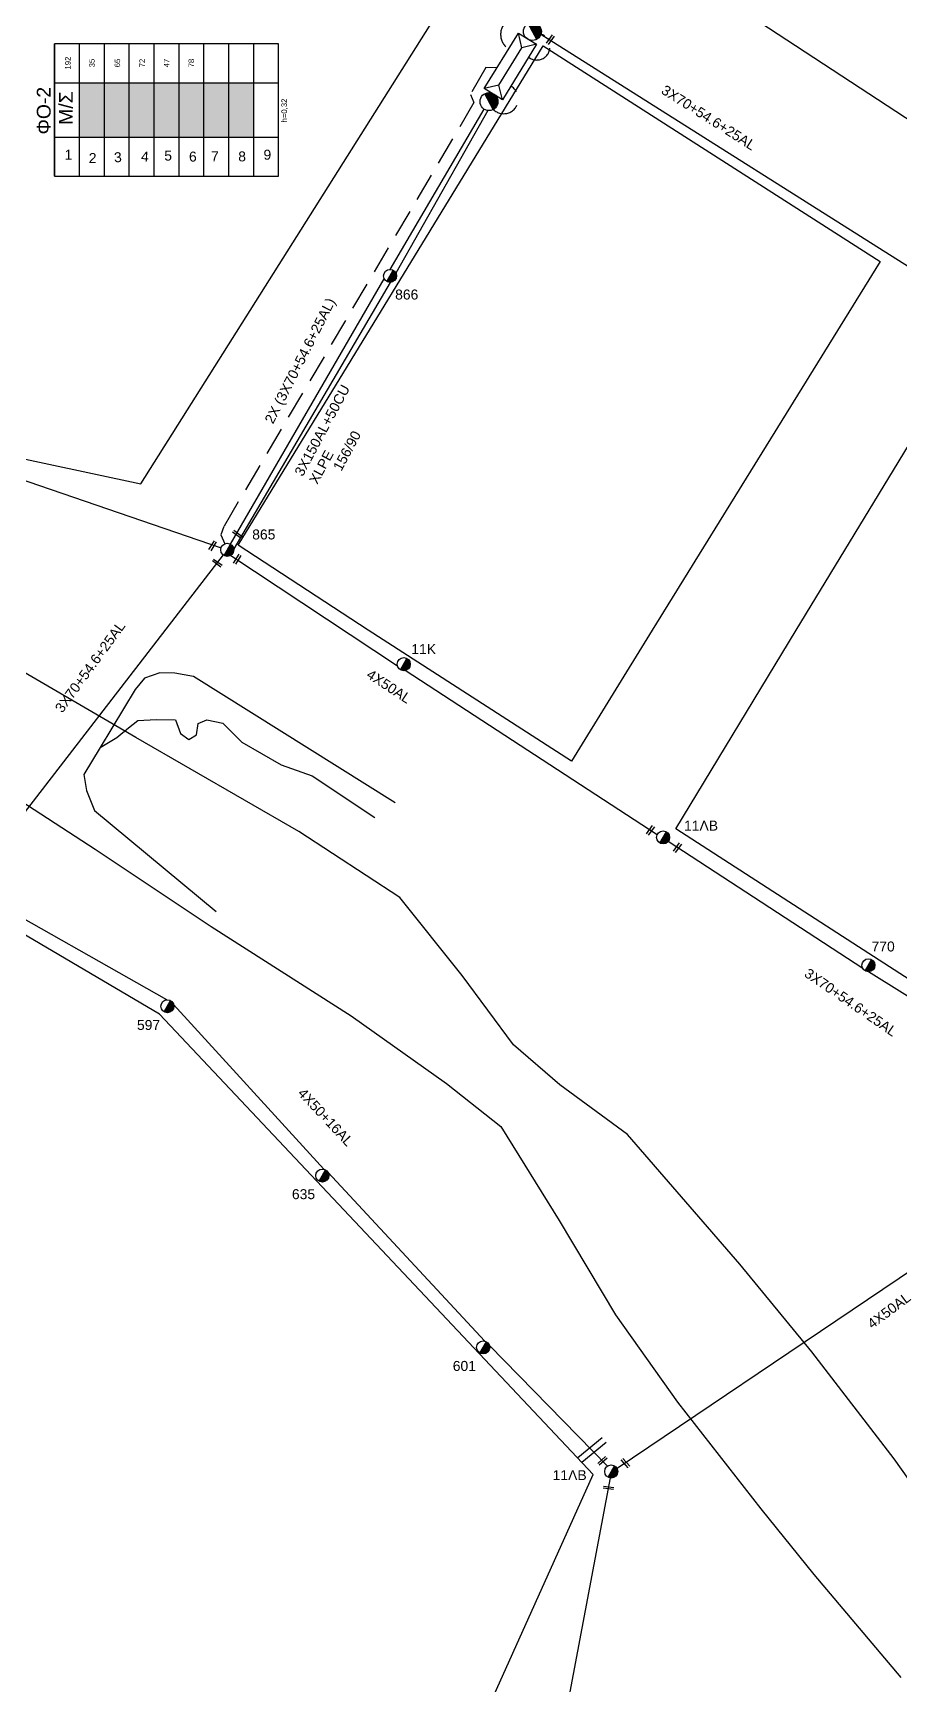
# Model space of a CAD drawing. Header units: millimetres. Extents: x 926 to 2032, y 728 to 1260.
# Drawn here: x 1078.4 to 1156.8, y 963.6 to 1112.8 of the extents above; entities that cross this region are included whole.
import ezdxf
from ezdxf.enums import TextEntityAlignment as Align

# ---------------------------------------------------------------- set-up
doc = ezdxf.new("R2010")
doc.units = ezdxf.units.MM
doc.linetypes.add('DASHED', pattern=[19.05, 12.7, -6.35])
for name, color, linetype in [('Άγνωστα', 7, 'Continuous'), ('Ασφαλειοκιβώτια Χ.Τ 9 αναχωρήσεων', 7, 'Continuous'), ('Γυμνά εναέρια ΧΤ (3Φ)   4x50AL', 7, 'Continuous'), ('Γυμνά εναέρια ΧΤ και ΦΟΠ (3Φ)   4x50+16AL', 7, 'Continuous'), ('Επιγραφές - Σχήματα', 7, 'Continuous'), ('Καλώδια ΧΤ   3x150+70AL', 7, 'DASHED'), ('Μηχανική τομή', 7, 'Continuous'), ('Στύλος ΦΜ', 7, 'Continuous'), ('Στύλος ΦΜ @ 1', 7, 'Continuous'), ('Συνεστραμμένα ΧΤ   3x70+54.6+25 AL', 7, 'SYN_LINE'), ('Τομή', 7, 'Continuous'), ('Υποσταθμός εναέριος 2 στύλων', 7, 'Continuous'), ('Υποσταθμός πόλεως', 7, 'Continuous'), ('Υπόβαθρο ΔΕΗ', 7, 'Continuous')]:
    doc.layers.add(name, color=color, linetype=linetype)
doc.styles.get("Standard").update_dxf_attribs({"font": 'arial.ttf'})
doc.linetypes.add('REMA', pattern='A,0.1,[130,ltypeshp.shx,S=0.1,R=0,X=0,Y=0.1],0.15,0.1,[130,ltypeshp.shx,S=0.05,R=0,X=0,Y=0.05],0.15', length=0.5)
doc.linetypes.add('SYN_LINE', pattern='A,0.5,-0.0001,["/\\/\\/\\/",Standard,S=0.1,R=0,X=0,Y=-0.05],-0.25', length=0.7501)

# ---------------------------------------------------------------- blocks, each defined once
blk = doc.blocks.new('ΑΣΦΑΛΕΙΟΚΙΒΩΤΙΟ ΥΠΟΣΤΑΘΜΟΥ 9 ΑΝΑΧΩΡΗΣΕΩΝ')
at = {"layer": 'Ασφαλειοκιβώτια Χ.Τ 9 αναχωρήσεων', "ltscale": 40}
for p, q in [((-23.8, 40.36), (24.02, 40.36)), ((-9.72, 40.36), (-9.72, -40.64)), ((9.94, 40.36), (9.94, -40.64)), ((-23.8, 31.36), (24.02, 31.36)), ((-23.8, 22.36), (24.02, 22.36)), ((-23.8, 13.36), (24.02, 13.36)), ((-23.8, 4.36), (24.02, 4.36)), ((-23.8, -4.64), (24.02, -4.64)), ((-23.8, -13.64), (24.02, -13.64)), ((-23.8, -22.64), (24.02, -22.64)), ((-23.8, -31.64), (24.02, -31.64))]:
    blk.add_line(p, q, dxfattribs=at)
at = {"layer": 'Ασφαλειοκιβώτια Χ.Τ 9 αναχωρήσεων'}
blk.add_lwpolyline([(-23.8, -40.64), (24.02, -40.64), (24.02, 40.36), (-23.8, 40.36)], close=True, dxfattribs=at)
for s, rotation, p in [('1', 270, (-17.86, 36.76)), ('2', 270, (-19.05, 28.02)), ('3', 273.43434, (-18.85, 18.79)), ('4', 266.56566, (-18.43, 9.21)), ('5', 270, (-18.18, 0.72)), ('6', 270, (-18.54, -8.22)), ('7', 270, (-18.46, -16.18)), ('8', 270, (-18.48, -26.03)), ('9', 270, (-17.86, -35.16))]:
    blk.add_text(s, height=3.6, rotation=rotation, dxfattribs=at).set_placement(p)
at = {"layer": 'Ασφαλειοκιβώτια Χ.Τ 9 αναχωρήσεων', "ltscale": 40}
for tag, height, p in [('ΟΝΟΜΑ', 5, (-0.16, 44.31)), ('ΚΕΙΜΕΝΟ 1', 2, (17.06, 35.59)), ('ΚΕΙΜΕΝΟ 2', 2, (17.06, 26.88)), ('ΚΕΙΜΕΝΟ 3', 2, (17.06, 17.69)), ('ΚΕΙΜΕΝΟ 4', 2, (17.06, 8.71)), ('ΚΕΙΜΕΝΟ 5', 2, (17.06, -0.13)), ('ΚΕΙΜΕΝΟ 6', 2, (17.06, -9.05)), ('ΚΕΙΜΕΝΟ 7', 2, (17.06, -18.13)), ('ΚΕΙΜΕΝΟ 8', 2, (17.06, -26.85)), ('ΚΕΙΜΕΝΟ 9', 2, (17.06, -35.99)), ('ΣΧ', 2, (-0.1, -42.64))]:
    blk.add_attdef(tag, text='', height=height, dxfattribs=at).set_placement(p, align=Align.MIDDLE_CENTER)
blk = doc.blocks.new('ΥΠΑΡΧΩΝ ΤΣΙΜΕΝΤΕΝΙΟΣ ΣΤΥΛΟΣ')
at = {"layer": 'Στύλος ΦΜ'}
blk.add_hatch(color=256, dxfattribs=at).paths.add_polyline_path([(-1.29, -2.28, 0.574793), (2.62, 0, 0.268822), (1.3, 2.27)])
blk.add_line((-1.29, -2.28), (1.3, 2.27), dxfattribs=at)
blk.add_circle((0, 0), 2.62, dxfattribs=at)
at = {"layer": 'Στύλος ΦΜ', "flags": 4}
for tag, p in [('ΤΥΠΟΣ', (-4.91, 3.03)), ('ΑΡΙΘΜΟΣ', (-4.68, 8.05))]:
    blk.add_attdef(tag, p, '', height=4, dxfattribs=at)
blk = doc.blocks.new('ΜΗΧΑΝΙΚΗ ΤΟΜΗ')
at = {"layer": 'Μηχανική τομή', "ltscale": 40}
for p, q in [((-1.89, 0.78), (1.89, 0.78)), ((1.89, 0), (-1.89, 0))]:
    blk.add_line(p, q, dxfattribs=at)
blk = doc.blocks.new('ΥΠΟΣΤΑΘΜΟΣ ΕΝΑΕΡΙΟΣ ΕΠΙ 2 ΣΤΥΛΩΝ')
at = {"layer": 'Υποσταθμός εναέριος 2 στύλων', "linetype": 'Continuous'}
for points in [[(-11.97, -2.11, 0.574793), (-8.45, -0.07, 0.268822), (-9.64, 1.98)], [(9.68, -2.15, 0.574793), (13.19, -0.1, 0.268822), (12.01, 1.95)]]:
    blk.add_hatch(color=256, dxfattribs=at).paths.add_polyline_path(points)
for p, q in [((-11.97, -2.11), (-9.64, 1.98)), ((9.68, -2.15), (12.01, 1.95))]:
    blk.add_line(p, q, dxfattribs=at)
for centre in [(-10.81, -0.07), (10.84, -0.1)]:
    blk.add_circle(centre, 2.36, dxfattribs=at)
at = {"layer": 'Υποσταθμός πόλεως', "linetype": 'Continuous', "ltscale": 40}
blk.add_lwpolyline([(-8.57, 2.82), (8.57, 2.82), (8.57, -2.82), (-8.57, -2.82)], close=True, dxfattribs=at)
for points in [[(-5.75, 0), (-8.57, 2.82)], [(-8.57, -2.82), (-5.75, 0)], [(-5.75, 0), (5.75, 0)], [(5.75, 0), (8.57, 2.82)], [(8.57, -2.82), (5.75, 0)]]:
    blk.add_lwpolyline(points, dxfattribs=at)
at = {"layer": 'Υποσταθμός εναέριος 2 στύλων', "ltscale": 40, "flags": 1}
for tag, p in [('ΜΕΤΑΣΧΗΜΑΤΙΣΜΟΣ', (14.09, 2.51)), ('ΙΣΧΥΣ', (14.07, -0.28)), ('ΑΡΙΘΜΟΣ', (14.19, -3))]:
    blk.add_attdef(tag, p, '', height=1.8, dxfattribs=at)
blk = doc.blocks.new('ΤΟΜΗ')
at = {"layer": 'Τομή', "ltscale": 40}
for p, q in [((-5.68, 0), (5.68, 0)), ((5.68, -2.33), (-5.68, -2.33))]:
    blk.add_line(p, q, dxfattribs=at)

msp = doc.modelspace()

# ---------------------------------------------------------------- hatches: boundary and pattern name
at = {"layer": 'Ασφαλειοκιβώτια Χ.Τ 9 αναχωρήσεων'}
for color, points in [(151, [(1084.85, 1108.32), (1082.6, 1108.32), (1082.6, 1103.41), (1084.85, 1103.41)]), (85, [(1087.1, 1108.32), (1084.85, 1108.32), (1084.85, 1103.41), (1087.1, 1103.41)]), (2, [(1087.1, 1108.32), (1087.1, 1103.41), (1089.35, 1103.41), (1089.35, 1108.32)]), (173, [(1091.6, 1108.32), (1089.35, 1108.32), (1089.35, 1103.41), (1091.6, 1103.41)]), (30, [(1093.85, 1108.32), (1091.6, 1108.32), (1091.6, 1103.41), (1093.85, 1103.41)]), (62, [(1093.85, 1103.41), (1096.1, 1103.41), (1096.1, 1108.32), (1093.85, 1108.32)]), (133, [(1096.1, 1103.41), (1098.35, 1103.41), (1098.35, 1108.32), (1096.1, 1108.32)])]:
    msp.add_hatch(color=color, dxfattribs=at).paths.add_polyline_path(points)

# ---------------------------------------------------------------- linework, layer by layer
at = {"layer": 'Άγνωστα', "color": 62, "linetype": 'DASHED', "ltscale": 0.2}
for points in [[(1120.33, 1109.67), (1119.33, 1109.71), (1117.93, 1107.26)], [(1117.93, 1107.26), (1118.26, 1106.54), (1095.65, 1068.24), (1095.37, 1067.48), (1095.73, 1066.66)]]:
    msp.add_lwpolyline(points, dxfattribs=at)
at = {"layer": 'Άγνωστα', "color": 173}
msp.add_lwpolyline([(1071.76, 1074.41), (1095.4, 1066.31)], dxfattribs=at)
at = {"layer": 'Γυμνά εναέρια ΧΤ (3Φ)   4x50AL', "color": 133}
msp.add_lwpolyline([(1176.47, 1013.58), (1131.2, 983.11)], dxfattribs=at)
at = {"layer": 'Γυμνά εναέρια ΧΤ και ΦΟΠ (3Φ)   4x50+16AL', "color": 133}
for points in [[(1096.28, 1065.62), (1111.35, 1055.63)], [(1134.82, 1040.37), (1112.05, 1055.22)]]:
    msp.add_lwpolyline(points, dxfattribs=at)
at = {"layer": 'Γυμνά εναέρια ΧΤ και ΦΟΠ (3Φ)   4x50+16AL', "color": 62}
for points in [[(1090.48, 1025.46), (1073, 1035.34)], [(1104.68, 1010.16), (1091.1, 1025.04)], [(1119.24, 994.63), (1105.06, 1009.88)], [(1130.33, 983.32), (1119.65, 994.23)]]:
    msp.add_lwpolyline(points, dxfattribs=at)
at = {"layer": 'Επιγραφές - Σχήματα', "color": 151, "linetype": 'DASHED', "ltscale": 0.2}
msp.add_arc((1123.94, 1111.58), 1.2, 231.959, 72.0731, dxfattribs=at)
at = {"layer": 'Επιγραφές - Σχήματα', "color": 133, "linetype": 'DASHED', "ltscale": 0.2}
msp.add_arc((1120.94, 1106.86), 1.33, 225.5133, 60.6389, dxfattribs=at)
at = {"layer": 'Καλώδια ΧΤ   3x150+70AL', "color": 30, "ltscale": 0.2}
msp.add_arc((1122.25, 1112.7), 1.58, 133.3092, 236.6551, dxfattribs=at)
at = {"layer": 'Συνεστραμμένα ΧΤ   3x70+54.6+25 AL', "color": 151, "ltscale": 20}
msp.add_lwpolyline([(1124.31, 1112.72), (1163.02, 1088.26)], dxfattribs=at)
at = {"layer": 'Συνεστραμμένα ΧΤ   3x70+54.6+25 AL', "color": 173, "ltscale": 20}
for points in [[(1110.67, 1091.46), (1119.19, 1105.93)], [(1096.25, 1066.63), (1110.14, 1090.61)]]:
    msp.add_lwpolyline(points, dxfattribs=at)
at = {"layer": 'Συνεστραμμένα ΧΤ   3x70+54.6+25 AL', "color": 133, "ltscale": 20}
for points in [[(1119.51, 1105.82), (1111.2, 1091.13)], [(1110.67, 1090.28), (1096.54, 1066.22)], [(1153.4, 1028.29), (1135.81, 1039.76)], [(1176.44, 1013.94), (1153.94, 1027.99)], [(1124.31, 948.86), (1130.59, 982.26)]]:
    msp.add_lwpolyline(points, dxfattribs=at)
at = {"layer": 'Συνεστραμμένα ΧΤ   3x70+54.6+25 AL', "color": 62, "ltscale": 20}
msp.add_lwpolyline([(1095.57, 1065.68), (1072.67, 1036.02)], dxfattribs=at)
at = {"layer": 'Υπόβαθρο ΔΕΗ'}
for points in [[(1150.44, 1153.23), (1131.71, 1121.93), (1161.38, 1102.52), (1180.05, 1133.62), (1150.44, 1153.23)], [(1066.19, 1149.83), (1045.35, 1116.01), (1045.29, 1085.55), (1049.22, 1080.41), (1088.15, 1072.08), (1116.35, 1116.81)]]:
    msp.add_lwpolyline(points, dxfattribs=at)
for points in [[(1134.36, 1058.85), (1127.09, 1047.03), (1108.69, 1058.85), (1096.94, 1066.55), (1124.52, 1111.65), (1154.97, 1092.16)], [(1191.36, 1058.85), (1182.27, 1043.85), (1168.07, 1020.56), (1152.5, 1030.59), (1136.52, 1040.91), (1147.39, 1058.85), (1164.13, 1086.39), (1195.62, 1066.04)], [(1116.54, 954.76), (1129.02, 982.58), (1089.82, 1024.17), (1072.77, 1034.21), (1057.16, 1001.58), (1038.68, 963.57), (1056.83, 954.76), (1105.66, 930.57)]]:
    msp.add_lwpolyline(points, close=True, dxfattribs=at)
at = {"layer": 'Υπόβαθρο ΔΕΗ', "linetype": 'REMA', "ltscale": 5}
for points in [[(1163.25, 974.13), (1156.25, 984), (1148.8, 993.64), (1142.28, 1001.57), (1132.13, 1013.29), (1126.02, 1017.79), (1121.82, 1021.4), (1117.2, 1027.66), (1111.55, 1034.72), (1102.43, 1040.68), (1087.69, 1049.16), (1073.93, 1057.19)], [(1076.1, 1044.23), (1084, 1039.06), (1094.49, 1032.09), (1107.16, 1024), (1115.78, 1017.91), (1120.68, 1014.03), (1125.96, 1005.52), (1131.06, 997), (1136.66, 989.12), (1144.19, 979.48), (1148.98, 973.53), (1156.86, 964.24)]]:
    msp.add_lwpolyline(points, dxfattribs=at)
at = {"layer": 'Υπόβαθρο ΔΕΗ', "linetype": 'REMA', "ltscale": 8}
for points in [[(1111.13, 1043.26), (1092.91, 1054.67), (1091.22, 1054.99), (1089.86, 1055.01), (1088.46, 1054.52), (1087.64, 1053.5), (1084.45, 1048.27), (1082.98, 1045.83), (1083.22, 1044.38), (1083.96, 1042.57), (1094.94, 1033.43)], [(1084.45, 1048.27), (1085.97, 1049.15), (1087.04, 1050.05), (1087.86, 1050.69), (1089.53, 1050.79), (1091.26, 1050.75), (1091.72, 1049.52), (1092.47, 1048.98), (1093.17, 1049.42), (1093.31, 1050.44), (1094.1, 1050.75), (1095.55, 1050.46), (1097.28, 1048.75), (1100.83, 1046.7), (1103.63, 1045.69), (1109.3, 1041.93)]]:
    msp.add_lwpolyline(points, dxfattribs=at)

# ---------------------------------------------------------------- block references
at = {"layer": 'Ασφαλειοκιβώτια Χ.Τ 9 αναχωρήσεων', "xscale": 0.25, "yscale": 0.25, "zscale": 0.25, "rotation": 90}
msp.add_blockref('ΑΣΦΑΛΕΙΟΚΙΒΩΤΙΟ ΥΠΟΣΤΑΘΜΟΥ 9 ΑΝΑΧΩΡΗΣΕΩΝ', (1090.44, 1105.84), dxfattribs=at).add_auto_attribs({'ΟΝΟΜΑ': 'ΦΟ-2', 'ΣΧ': 'h=0,32', 'ΚΕΙΜΕΝΟ 2': '35', 'ΚΕΙΜΕΝΟ 1': '192', 'ΚΕΙΜΕΝΟ 3': '65', 'ΚΕΙΜΕΝΟ 4': '72', 'ΚΕΙΜΕΝΟ 5': '47', 'ΚΕΙΜΕΝΟ 6': '78'})
at = {"layer": 'Μηχανική τομή'}
for p, xscale, yscale, zscale, rotation in [((1125.08, 1112.27), 0.2499999999999393, 0.2499999999999393, 0.2499999999999393, 233.8806649892758), ((1096.81, 1067.45), 0.2499999999998712, 0.2499999999998712, 0.2499999999998712, 324.3184707743462), ((1094.71, 1066.44), 0.249999999999881, 0.249999999999881, 0.249999999999881, 58.81974944741571), ((1094.99, 1064.84), 0.2499999999998712, 0.2499999999998712, 0.2499999999998712, 324.3184707743462), ((1096.94, 1065.22), 0.249999999999881, 0.249999999999881, 0.249999999999881, 58.81974944741571), ((1134.29, 1040.72), 0.2499999999997028, 0.2499999999997028, 0.2499999999997028, 54.1849255878087), ((1136.73, 1039.15), 0.2499999999997028, 0.2499999999997028, 0.2499999999997028, 54.1849255878087), ((1129.93, 983.73), 0.2499999999999201, 0.2499999999999201, 0.2499999999999201, 40.8950140451776), ((1132.02, 983.67), 0.2499999999997443, 0.2499999999997443, 0.2499999999997443, 131.823691998935), ((1130.41, 981.27), 0.2500000000000276, 0.2500000000000276, 0.2500000000000276, 353.0455481653845)]:
    msp.add_blockref('ΜΗΧΑΝΙΚΗ ΤΟΜΗ', p, dxfattribs=dict(at, xscale=xscale, yscale=yscale, zscale=zscale, rotation=rotation))
at = {"layer": 'Στύλος ΦΜ @ 1', "ltscale": 40}
ref = msp.add_blockref('ΥΠΑΡΧΩΝ ΤΣΙΜΕΝΤΕΝΙΟΣ ΣΤΥΛΟΣ', (1110.67, 1090.87), dxfattribs=dict(at, xscale=0.2249999999999091, yscale=0.2249999999999091, zscale=0.2249999999999091))
ref.add_attrib('ΤΥΠΟΣ', '866', (1111.13, 1088.74), dxfattribs={"layer": 'Στύλος ΦΜ', "height": 0.9, "flags": 4})
ref = msp.add_blockref('ΥΠΑΡΧΩΝ ΤΣΙΜΕΝΤΕΝΙΟΣ ΣΤΥΛΟΣ', (1095.96, 1066.12), dxfattribs=dict(at, xscale=0.2249999999999091, yscale=0.2249999999999091, zscale=0.2249999999999091))
ref.add_attrib('ΤΥΠΟΣ', '865', (1098.21, 1067.06), dxfattribs={"layer": 'Στύλος ΦΜ', "height": 0.9, "flags": 4})
ref = msp.add_blockref('ΥΠΑΡΧΩΝ ΤΣΙΜΕΝΤΕΝΙΟΣ ΣΤΥΛΟΣ', (1111.91, 1055.79), dxfattribs=dict(at, xscale=0.2249999999999091, yscale=0.2249999999999091, zscale=0.2249999999999091))
ref.add_attrib('ΤΥΠΟΣ', '11K', (1112.59, 1056.7), dxfattribs={"layer": 'Στύλος ΦΜ', "height": 0.9, "flags": 4})
ref = msp.add_blockref('ΥΠΑΡΧΩΝ ΤΣΙΜΕΝΤΕΝΙΟΣ ΣΤΥΛΟΣ', (1135.36, 1040.14), dxfattribs=dict(at, xscale=0.2249999999999091, yscale=0.2249999999999091, zscale=0.2249999999999091))
ref.add_attrib('ΤΥΠΟΣ', '11ΛB', (1137.25, 1040.75), dxfattribs={"layer": 'Στύλος ΦΜ', "height": 0.9, "flags": 4})
ref = msp.add_blockref('ΥΠΑΡΧΩΝ ΤΣΙΜΕΝΤΕΝΙΟΣ ΣΤΥΛΟΣ', (1153.92, 1028.58), dxfattribs=dict(at, xscale=0.2249999999999091, yscale=0.2249999999999091, zscale=0.2249999999999091))
ref.add_attrib('ΤΥΠΟΣ', '770', (1154.2, 1029.83), dxfattribs={"layer": 'Στύλος ΦΜ', "height": 0.9, "flags": 4})
ref = msp.add_blockref('ΥΠΑΡΧΩΝ ΤΣΙΜΕΝΤΕΝΙΟΣ ΣΤΥΛΟΣ', (1090.54, 1024.88), dxfattribs=dict(at, xscale=0.2249999999999091, yscale=0.2249999999999091, zscale=0.2249999999999091))
ref.add_attrib('ΤΥΠΟΣ', '597', (1087.79, 1022.74), dxfattribs={"layer": 'Στύλος ΦΜ', "height": 0.9, "flags": 4})
ref = msp.add_blockref('ΥΠΑΡΧΩΝ ΤΣΙΜΕΝΤΕΝΙΟΣ ΣΤΥΛΟΣ', (1104.55, 1009.58), dxfattribs=dict(at, xscale=0.2249999999999091, yscale=0.2249999999999091, zscale=0.2249999999999091))
ref.add_attrib('ΤΥΠΟΣ', '635', (1101.8, 1007.45), dxfattribs={"layer": 'Στύλος ΦΜ', "height": 0.9, "flags": 4})
ref = msp.add_blockref('ΥΠΑΡΧΩΝ ΤΣΙΜΕΝΤΕΝΙΟΣ ΣΤΥΛΟΣ', (1119.09, 994.06), dxfattribs=dict(at, xscale=0.2249999999999091, yscale=0.2249999999999091, zscale=0.2249999999999091))
ref.add_attrib('ΤΥΠΟΣ', '601', (1116.34, 991.93), dxfattribs={"layer": 'Στύλος ΦΜ', "height": 0.9, "flags": 4})
ref = msp.add_blockref('ΥΠΑΡΧΩΝ ΤΣΙΜΕΝΤΕΝΙΟΣ ΣΤΥΛΟΣ', (1130.67, 982.84), dxfattribs=dict(at, xscale=0.2249999999999091, yscale=0.2249999999999091, zscale=0.2249999999999091))
ref.add_attrib('ΤΥΠΟΣ', '11ΛB', (1125.37, 982.06), dxfattribs={"layer": 'Στύλος ΦΜ', "height": 0.9, "flags": 4})
at = {"layer": 'Τομή', "xscale": 0.2500000000000399, "yscale": 0.2500000000000399, "zscale": 0.2500000000000399, "rotation": 219.0707059652416}
msp.add_blockref('ΤΟΜΗ', (1129.12, 984.56), dxfattribs=at)
at = {"layer": 'Υποσταθμός εναέριος 2 στύλων', "xscale": 0.3441749192923838, "yscale": 0.3441749192923838, "zscale": 0.3441749192923838, "rotation": 58.32597130793899}
msp.add_blockref('ΥΠΟΣΤΑΘΜΟΣ ΕΝΑΕΡΙΟΣ ΕΠΙ 2 ΣΤΥΛΩΝ', (1121.55, 1109.8), dxfattribs=at)

# ---------------------------------------------------------------- texts
at = {"layer": 'Γυμνά εναέρια ΧΤ (3Φ)   4x50AL', "color": 7, "char_height": 0.9, "width": 84.1859, "attachment_point": 1}
for insert, rotation in [((1108.95, 1055.39), 326.7377), ((1153.72, 996.41), 36.93)]:
    msp.add_mtext('4X50AL', dxfattribs=dict(at, insert=insert, rotation=rotation))
at = {"layer": 'Γυμνά εναέρια ΧΤ και ΦΟΠ (3Φ)   4x50+16AL', "color": 7, "insert": (1102.92, 1017.58), "char_height": 0.9, "width": 84.1859, "attachment_point": 1, "rotation": 313.142}
msp.add_mtext('4X50+16AL', dxfattribs=at)
at = {"layer": 'Επιγραφές - Σχήματα', "insert": (1080.74, 1104.53), "char_height": 1.25, "width": 4.6113, "attachment_point": 1, "rotation": 90}
msp.add_mtext('Μ/Σ', dxfattribs=at)
at = {"layer": 'Επιγραφές - Σχήματα', "color": 7, "char_height": 0.9, "width": 84.1859, "attachment_point": 1, "rotation": 61.8309}
for s, insert in [('3X150AL+50CU\\PXLPE', (1101.98, 1073.11)), ('156/90', (1105.47, 1073.59))]:
    msp.add_mtext(s, dxfattribs=dict(at, insert=insert))
at = {"layer": 'Συνεστραμμένα ΧΤ   3x70+54.6+25 AL', "color": 7, "char_height": 0.9, "width": 84.1859, "attachment_point": 1}
for s, insert, rotation in [('3X70+54.6+25AL', (1135.59, 1108.18), 327.5611), ('2X (3X70+54.6+25AL)', (1099.29, 1077.84), 63.0206), ('3X70+54.6+25AL', (1080.31, 1051.85), 54.0097), ('3X70+54.6+25AL', (1148.55, 1028.38), 325.4867)]:
    msp.add_mtext(s, dxfattribs=dict(at, insert=insert, rotation=rotation))

doc.saveas('drawing.dxf')
